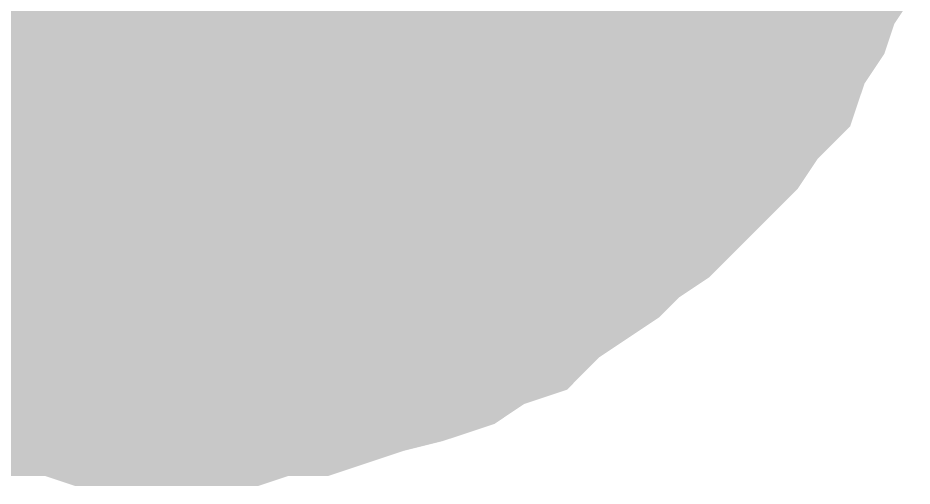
# Model space of a CAD drawing. Header units: inches. Extents: x 0 to 841, y 0 to 594.
# Drawn here: x 309.84 to 310.848, y 369.079 to 369.607 of the extents above; entities that cross this region are included whole.
import ezdxf

# ---------------------------------------------------------------- set-up
doc = ezdxf.new("R2010")
doc.units = ezdxf.units.IN
doc.layers.add('Sheet', color=255, linetype='Continuous')

msp = doc.modelspace()

# ---------------------------------------------------------------- linework, layer by layer
at = {"layer": 'Sheet'}
msp.add_lwpolyline([(309.746, 370, 0.508, 0.508, 1), (310.254, 370, 0.508, 0.508, 1)], format="xyseb", close=True, dxfattribs=at)
for points in [[(310.7375, 369.7677, 0.2997, 0.2997, 0), (310.7262, 369.734, 0.2997, 0.2997, 0), (310.715, 369.7003, 0.2997, 0.2997, 0), (310.6925, 369.6666, 0.2997, 0.2997, 0), (310.6813, 369.6329, 0.2997, 0.2997, 0), (310.6589, 369.5993, 0.2997, 0.2997, 0), (310.6476, 369.5656, 0.2997, 0.2997, 0), (310.6252, 369.5431, 0.2997, 0.2997, 0), (310.6027, 369.5094, 0.2997, 0.2997, 0), (310.569, 369.4757, 0.2997, 0.2997, 0), (310.5466, 369.4533, 0.2997, 0.2997, 0), (310.5241, 369.4308, 0.2997, 0.2997, 0), (310.4904, 369.4083, 0.2997, 0.2997, 0), (310.468, 369.3859, 0.2997, 0.2997, 0), (310.4343, 369.3634, 0.2997, 0.2997, 0), (310.4006, 369.341, 0.2997, 0.2997, 0), (310.3781, 369.3185, 0.2997, 0.2997, 0), (310.3445, 369.3073, 0.2997, 0.2997, 0), (310.3108, 369.2848, 0.2997, 0.2997, 0), (310.2771, 369.2736, 0.2997, 0.2997, 0), (310.2322, 369.2624, 0.2997, 0.2997, 0), (310.1985, 369.2511, 0.2997, 0.2997, 0), (310.1648, 369.2399, 0.2997, 0.2997, 0), (310.1199, 369.2399, 0.2997, 0.2997, 0), (310.0862, 369.2287, 0.2997, 0.2997, 0), (310.0525, 369.2287, 0.2997, 0.2997, 0), (310.0076, 369.2287, 0.2997, 0.2997, 0)], [(310.7375, 369.7677, 0.2997, 0.2997, 0), (310.7262, 369.734, 0.2997, 0.2997, 0), (310.715, 369.7003, 0.2997, 0.2997, 0), (310.6925, 369.6666, 0.2997, 0.2997, 0), (310.6813, 369.6329, 0.2997, 0.2997, 0), (310.6589, 369.5993, 0.2997, 0.2997, 0), (310.6476, 369.5656, 0.2997, 0.2997, 0), (310.6252, 369.5431, 0.2997, 0.2997, 0), (310.6027, 369.5094, 0.2997, 0.2997, 0), (310.569, 369.4757, 0.2997, 0.2997, 0), (310.5466, 369.4533, 0.2997, 0.2997, 0), (310.5241, 369.4308, 0.2997, 0.2997, 0), (310.4904, 369.4083, 0.2997, 0.2997, 0), (310.468, 369.3859, 0.2997, 0.2997, 0), (310.4343, 369.3634, 0.2997, 0.2997, 0), (310.4006, 369.341, 0.2997, 0.2997, 0), (310.3781, 369.3185, 0.2997, 0.2997, 0), (310.3445, 369.3073, 0.2997, 0.2997, 0), (310.3108, 369.2848, 0.2997, 0.2997, 0), (310.2771, 369.2736, 0.2997, 0.2997, 0), (310.2322, 369.2624, 0.2997, 0.2997, 0), (310.1985, 369.2511, 0.2997, 0.2997, 0), (310.1648, 369.2399, 0.2997, 0.2997, 0), (310.1199, 369.2399, 0.2997, 0.2997, 0), (310.0862, 369.2287, 0.2997, 0.2997, 0), (310.0525, 369.2287, 0.2997, 0.2997, 0), (310.0076, 369.2287, 0.2997, 0.2997, 0)], [(310.7375, 369.7677, 0.2997, 0.2997, 0), (310.7262, 369.734, 0.2997, 0.2997, 0), (310.715, 369.7003, 0.2997, 0.2997, 0), (310.6925, 369.6666, 0.2997, 0.2997, 0), (310.6813, 369.6329, 0.2997, 0.2997, 0), (310.6589, 369.5993, 0.2997, 0.2997, 0), (310.6476, 369.5656, 0.2997, 0.2997, 0), (310.6252, 369.5431, 0.2997, 0.2997, 0), (310.6027, 369.5094, 0.2997, 0.2997, 0), (310.569, 369.4757, 0.2997, 0.2997, 0), (310.5466, 369.4533, 0.2997, 0.2997, 0), (310.5241, 369.4308, 0.2997, 0.2997, 0), (310.4904, 369.4083, 0.2997, 0.2997, 0), (310.468, 369.3859, 0.2997, 0.2997, 0), (310.4343, 369.3634, 0.2997, 0.2997, 0), (310.4006, 369.341, 0.2997, 0.2997, 0), (310.3781, 369.3185, 0.2997, 0.2997, 0), (310.3445, 369.3073, 0.2997, 0.2997, 0), (310.3108, 369.2848, 0.2997, 0.2997, 0), (310.2771, 369.2736, 0.2997, 0.2997, 0), (310.2322, 369.2624, 0.2997, 0.2997, 0), (310.1985, 369.2511, 0.2997, 0.2997, 0), (310.1648, 369.2399, 0.2997, 0.2997, 0), (310.1199, 369.2399, 0.2997, 0.2997, 0), (310.0862, 369.2287, 0.2997, 0.2997, 0), (310.0525, 369.2287, 0.2997, 0.2997, 0), (310.0076, 369.2287, 0.2997, 0.2997, 0)], [(310.468, 369.7677, 0.2997, 0.2997, 0), (310.4567, 369.7452, 0.2997, 0.2997, 0), (310.4455, 369.734, 0.2997, 0.2997, 0), (310.4343, 369.7115, 0.2997, 0.2997, 0), (310.4231, 369.6891, 0.2997, 0.2997, 0), (310.4006, 369.6666, 0.2997, 0.2997, 0), (310.3894, 369.6554, 0.2997, 0.2997, 0), (310.3669, 369.6329, 0.2997, 0.2997, 0), (310.3557, 369.6217, 0.2997, 0.2997, 0), (310.3332, 369.5993, 0.2997, 0.2997, 0), (310.3108, 369.588, 0.2997, 0.2997, 0), (310.2995, 369.5768, 0.2997, 0.2997, 0), (310.2771, 369.5543, 0.2997, 0.2997, 0), (310.2546, 369.5431, 0.2997, 0.2997, 0), (310.2322, 369.5319, 0.2997, 0.2997, 0), (310.2097, 369.5319, 0.2997, 0.2997, 0), (310.1872, 369.5206, 0.2997, 0.2997, 0), (310.1648, 369.5094, 0.2997, 0.2997, 0), (310.1311, 369.4982, 0.2997, 0.2997, 0), (310.1086, 369.4982, 0.2997, 0.2997, 0), (310.0862, 369.4982, 0.2997, 0.2997, 0), (310.0637, 369.487, 0.2997, 0.2997, 0), (310.03, 369.487, 0.2997, 0.2997, 0), (310.0076, 369.487, 0.2997, 0.2997, 0)], [(310.468, 369.7677, 0.2997, 0.2997, 0), (310.4567, 369.7452, 0.2997, 0.2997, 0), (310.4455, 369.734, 0.2997, 0.2997, 0), (310.4343, 369.7115, 0.2997, 0.2997, 0), (310.4231, 369.6891, 0.2997, 0.2997, 0), (310.4006, 369.6666, 0.2997, 0.2997, 0), (310.3894, 369.6554, 0.2997, 0.2997, 0), (310.3669, 369.6329, 0.2997, 0.2997, 0), (310.3557, 369.6217, 0.2997, 0.2997, 0), (310.3332, 369.5993, 0.2997, 0.2997, 0), (310.3108, 369.588, 0.2997, 0.2997, 0), (310.2995, 369.5768, 0.2997, 0.2997, 0), (310.2771, 369.5543, 0.2997, 0.2997, 0), (310.2546, 369.5431, 0.2997, 0.2997, 0), (310.2322, 369.5319, 0.2997, 0.2997, 0), (310.2097, 369.5319, 0.2997, 0.2997, 0), (310.1872, 369.5206, 0.2997, 0.2997, 0), (310.1648, 369.5094, 0.2997, 0.2997, 0), (310.1311, 369.4982, 0.2997, 0.2997, 0), (310.1086, 369.4982, 0.2997, 0.2997, 0), (310.0862, 369.4982, 0.2997, 0.2997, 0), (310.0637, 369.487, 0.2997, 0.2997, 0), (310.03, 369.487, 0.2997, 0.2997, 0), (310.0076, 369.487, 0.2997, 0.2997, 0)], [(310.468, 369.7677, 0.2997, 0.2997, 0), (310.4567, 369.7452, 0.2997, 0.2997, 0), (310.4455, 369.734, 0.2997, 0.2997, 0), (310.4343, 369.7115, 0.2997, 0.2997, 0), (310.4231, 369.6891, 0.2997, 0.2997, 0), (310.4006, 369.6666, 0.2997, 0.2997, 0), (310.3894, 369.6554, 0.2997, 0.2997, 0), (310.3669, 369.6329, 0.2997, 0.2997, 0), (310.3557, 369.6217, 0.2997, 0.2997, 0), (310.3332, 369.5993, 0.2997, 0.2997, 0), (310.3108, 369.588, 0.2997, 0.2997, 0), (310.2995, 369.5768, 0.2997, 0.2997, 0), (310.2771, 369.5543, 0.2997, 0.2997, 0), (310.2546, 369.5431, 0.2997, 0.2997, 0), (310.2322, 369.5319, 0.2997, 0.2997, 0), (310.2097, 369.5319, 0.2997, 0.2997, 0), (310.1872, 369.5206, 0.2997, 0.2997, 0), (310.1648, 369.5094, 0.2997, 0.2997, 0), (310.1311, 369.4982, 0.2997, 0.2997, 0), (310.1086, 369.4982, 0.2997, 0.2997, 0), (310.0862, 369.4982, 0.2997, 0.2997, 0), (310.0637, 369.487, 0.2997, 0.2997, 0), (310.03, 369.487, 0.2997, 0.2997, 0), (310.0076, 369.487, 0.2997, 0.2997, 0)], [(310.0076, 369.487, 0.2997, 0.2997, 0), (309.9851, 369.487, 0.2997, 0.2997, 0), (309.9514, 369.487, 0.2997, 0.2997, 0), (309.929, 369.4982, 0.2997, 0.2997, 0), (309.9065, 369.4982, 0.2997, 0.2997, 0), (309.8841, 369.4982, 0.2997, 0.2997, 0), (309.8616, 369.5094, 0.2997, 0.2997, 0), (309.8279, 369.5206, 0.2997, 0.2997, 0), (309.8055, 369.5319, 0.2997, 0.2997, 0), (309.783, 369.5319, 0.2997, 0.2997, 0), (309.7605, 369.5431, 0.2997, 0.2997, 0), (309.7493, 369.5543, 0.2997, 0.2997, 0), (309.7269, 369.5768, 0.2997, 0.2997, 0), (309.7044, 369.588, 0.2997, 0.2997, 0), (309.6819, 369.5993, 0.2997, 0.2997, 0)], [(310.0076, 369.487, 0.2997, 0.2997, 0), (309.9851, 369.487, 0.2997, 0.2997, 0), (309.9514, 369.487, 0.2997, 0.2997, 0), (309.929, 369.4982, 0.2997, 0.2997, 0), (309.9065, 369.4982, 0.2997, 0.2997, 0), (309.8841, 369.4982, 0.2997, 0.2997, 0), (309.8616, 369.5094, 0.2997, 0.2997, 0), (309.8279, 369.5206, 0.2997, 0.2997, 0), (309.8055, 369.5319, 0.2997, 0.2997, 0), (309.783, 369.5319, 0.2997, 0.2997, 0), (309.7605, 369.5431, 0.2997, 0.2997, 0), (309.7493, 369.5543, 0.2997, 0.2997, 0), (309.7269, 369.5768, 0.2997, 0.2997, 0), (309.7044, 369.588, 0.2997, 0.2997, 0), (309.6819, 369.5993, 0.2997, 0.2997, 0)], [(310.0076, 369.487, 0.2997, 0.2997, 0), (309.9851, 369.487, 0.2997, 0.2997, 0), (309.9514, 369.487, 0.2997, 0.2997, 0), (309.929, 369.4982, 0.2997, 0.2997, 0), (309.9065, 369.4982, 0.2997, 0.2997, 0), (309.8841, 369.4982, 0.2997, 0.2997, 0), (309.8616, 369.5094, 0.2997, 0.2997, 0), (309.8279, 369.5206, 0.2997, 0.2997, 0), (309.8055, 369.5319, 0.2997, 0.2997, 0), (309.783, 369.5319, 0.2997, 0.2997, 0), (309.7605, 369.5431, 0.2997, 0.2997, 0), (309.7493, 369.5543, 0.2997, 0.2997, 0), (309.7269, 369.5768, 0.2997, 0.2997, 0), (309.7044, 369.588, 0.2997, 0.2997, 0), (309.6819, 369.5993, 0.2997, 0.2997, 0)], [(310.6925, 369.6666, 0.0991, 0.0991, 0), (310.6813, 369.6329, 0.0991, 0.0991, 0), (310.6589, 369.5993, 0.0991, 0.0991, 0), (310.6476, 369.5656, 0.0991, 0.0991, 0), (310.6252, 369.5431, 0.0991, 0.0991, 0), (310.6027, 369.5094, 0.0991, 0.0991, 0), (310.569, 369.4757, 0.0991, 0.0991, 0), (310.5466, 369.4533, 0.0991, 0.0991, 0), (310.5241, 369.4308, 0.0991, 0.0991, 0), (310.4904, 369.4083, 0.0991, 0.0991, 0), (310.468, 369.3859, 0.0991, 0.0991, 0), (310.4343, 369.3634, 0.0991, 0.0991, 0), (310.4006, 369.341, 0.0991, 0.0991, 0), (310.3781, 369.3185, 0.0991, 0.0991, 0), (310.3445, 369.3073, 0.0991, 0.0991, 0), (310.3108, 369.2848, 0.0991, 0.0991, 0), (310.2771, 369.2736, 0.0991, 0.0991, 0), (310.2322, 369.2624, 0.0991, 0.0991, 0), (310.1985, 369.2511, 0.0991, 0.0991, 0), (310.1648, 369.2399, 0.0991, 0.0991, 0), (310.1199, 369.2399, 0.0991, 0.0991, 0), (310.0862, 369.2287, 0.0991, 0.0991, 0), (310.0525, 369.2287, 0.0991, 0.0991, 0), (310.0076, 369.2287, 0.0991, 0.0991, 0)], [(310.6925, 369.6666, 0.0991, 0.0991, 0), (310.6813, 369.6329, 0.0991, 0.0991, 0), (310.6589, 369.5993, 0.0991, 0.0991, 0), (310.6476, 369.5656, 0.0991, 0.0991, 0), (310.6252, 369.5431, 0.0991, 0.0991, 0), (310.6027, 369.5094, 0.0991, 0.0991, 0), (310.569, 369.4757, 0.0991, 0.0991, 0), (310.5466, 369.4533, 0.0991, 0.0991, 0), (310.5241, 369.4308, 0.0991, 0.0991, 0), (310.4904, 369.4083, 0.0991, 0.0991, 0), (310.468, 369.3859, 0.0991, 0.0991, 0), (310.4343, 369.3634, 0.0991, 0.0991, 0), (310.4006, 369.341, 0.0991, 0.0991, 0), (310.3781, 369.3185, 0.0991, 0.0991, 0), (310.3445, 369.3073, 0.0991, 0.0991, 0), (310.3108, 369.2848, 0.0991, 0.0991, 0), (310.2771, 369.2736, 0.0991, 0.0991, 0), (310.2322, 369.2624, 0.0991, 0.0991, 0), (310.1985, 369.2511, 0.0991, 0.0991, 0), (310.1648, 369.2399, 0.0991, 0.0991, 0), (310.1199, 369.2399, 0.0991, 0.0991, 0), (310.0862, 369.2287, 0.0991, 0.0991, 0), (310.0525, 369.2287, 0.0991, 0.0991, 0), (310.0076, 369.2287, 0.0991, 0.0991, 0)], [(310.6925, 369.6666, 0.0991, 0.0991, 0), (310.6813, 369.6329, 0.0991, 0.0991, 0), (310.6589, 369.5993, 0.0991, 0.0991, 0), (310.6476, 369.5656, 0.0991, 0.0991, 0), (310.6252, 369.5431, 0.0991, 0.0991, 0), (310.6027, 369.5094, 0.0991, 0.0991, 0), (310.569, 369.4757, 0.0991, 0.0991, 0), (310.5466, 369.4533, 0.0991, 0.0991, 0), (310.5241, 369.4308, 0.0991, 0.0991, 0), (310.4904, 369.4083, 0.0991, 0.0991, 0), (310.468, 369.3859, 0.0991, 0.0991, 0), (310.4343, 369.3634, 0.0991, 0.0991, 0), (310.4006, 369.341, 0.0991, 0.0991, 0), (310.3781, 369.3185, 0.0991, 0.0991, 0), (310.3445, 369.3073, 0.0991, 0.0991, 0), (310.3108, 369.2848, 0.0991, 0.0991, 0), (310.2771, 369.2736, 0.0991, 0.0991, 0), (310.2322, 369.2624, 0.0991, 0.0991, 0), (310.1985, 369.2511, 0.0991, 0.0991, 0), (310.1648, 369.2399, 0.0991, 0.0991, 0), (310.1199, 369.2399, 0.0991, 0.0991, 0), (310.0862, 369.2287, 0.0991, 0.0991, 0), (310.0525, 369.2287, 0.0991, 0.0991, 0), (310.0076, 369.2287, 0.0991, 0.0991, 0)], [(310.4006, 369.6666, 0.0991, 0.0991, 0), (310.3894, 369.6554, 0.0991, 0.0991, 0), (310.3669, 369.6329, 0.0991, 0.0991, 0), (310.3557, 369.6217, 0.0991, 0.0991, 0), (310.3332, 369.5993, 0.0991, 0.0991, 0), (310.3108, 369.588, 0.0991, 0.0991, 0), (310.2995, 369.5768, 0.0991, 0.0991, 0), (310.2771, 369.5543, 0.0991, 0.0991, 0), (310.2546, 369.5431, 0.0991, 0.0991, 0), (310.2322, 369.5319, 0.0991, 0.0991, 0), (310.2097, 369.5319, 0.0991, 0.0991, 0), (310.1872, 369.5206, 0.0991, 0.0991, 0), (310.1648, 369.5094, 0.0991, 0.0991, 0), (310.1311, 369.4982, 0.0991, 0.0991, 0), (310.1086, 369.4982, 0.0991, 0.0991, 0), (310.0862, 369.4982, 0.0991, 0.0991, 0), (310.0637, 369.487, 0.0991, 0.0991, 0), (310.03, 369.487, 0.0991, 0.0991, 0), (310.0076, 369.487, 0.0991, 0.0991, 0)], [(310.4006, 369.6666, 0.0991, 0.0991, 0), (310.3894, 369.6554, 0.0991, 0.0991, 0), (310.3669, 369.6329, 0.0991, 0.0991, 0), (310.3557, 369.6217, 0.0991, 0.0991, 0), (310.3332, 369.5993, 0.0991, 0.0991, 0), (310.3108, 369.588, 0.0991, 0.0991, 0), (310.2995, 369.5768, 0.0991, 0.0991, 0), (310.2771, 369.5543, 0.0991, 0.0991, 0), (310.2546, 369.5431, 0.0991, 0.0991, 0), (310.2322, 369.5319, 0.0991, 0.0991, 0), (310.2097, 369.5319, 0.0991, 0.0991, 0), (310.1872, 369.5206, 0.0991, 0.0991, 0), (310.1648, 369.5094, 0.0991, 0.0991, 0), (310.1311, 369.4982, 0.0991, 0.0991, 0), (310.1086, 369.4982, 0.0991, 0.0991, 0), (310.0862, 369.4982, 0.0991, 0.0991, 0), (310.0637, 369.487, 0.0991, 0.0991, 0), (310.03, 369.487, 0.0991, 0.0991, 0), (310.0076, 369.487, 0.0991, 0.0991, 0)], [(310.4006, 369.6666, 0.0991, 0.0991, 0), (310.3894, 369.6554, 0.0991, 0.0991, 0), (310.3669, 369.6329, 0.0991, 0.0991, 0), (310.3557, 369.6217, 0.0991, 0.0991, 0), (310.3332, 369.5993, 0.0991, 0.0991, 0), (310.3108, 369.588, 0.0991, 0.0991, 0), (310.2995, 369.5768, 0.0991, 0.0991, 0), (310.2771, 369.5543, 0.0991, 0.0991, 0), (310.2546, 369.5431, 0.0991, 0.0991, 0), (310.2322, 369.5319, 0.0991, 0.0991, 0), (310.2097, 369.5319, 0.0991, 0.0991, 0), (310.1872, 369.5206, 0.0991, 0.0991, 0), (310.1648, 369.5094, 0.0991, 0.0991, 0), (310.1311, 369.4982, 0.0991, 0.0991, 0), (310.1086, 369.4982, 0.0991, 0.0991, 0), (310.0862, 369.4982, 0.0991, 0.0991, 0), (310.0637, 369.487, 0.0991, 0.0991, 0), (310.03, 369.487, 0.0991, 0.0991, 0), (310.0076, 369.487, 0.0991, 0.0991, 0)], [(310.0076, 369.487, 0.0991, 0.0991, 0), (309.9851, 369.487, 0.0991, 0.0991, 0), (309.9514, 369.487, 0.0991, 0.0991, 0), (309.929, 369.4982, 0.0991, 0.0991, 0), (309.9065, 369.4982, 0.0991, 0.0991, 0), (309.8841, 369.4982, 0.0991, 0.0991, 0), (309.8616, 369.5094, 0.0991, 0.0991, 0), (309.8279, 369.5206, 0.0991, 0.0991, 0), (309.8055, 369.5319, 0.0991, 0.0991, 0), (309.783, 369.5319, 0.0991, 0.0991, 0)], [(310.0076, 369.487, 0.0991, 0.0991, 0), (309.9851, 369.487, 0.0991, 0.0991, 0), (309.9514, 369.487, 0.0991, 0.0991, 0), (309.929, 369.4982, 0.0991, 0.0991, 0), (309.9065, 369.4982, 0.0991, 0.0991, 0), (309.8841, 369.4982, 0.0991, 0.0991, 0), (309.8616, 369.5094, 0.0991, 0.0991, 0), (309.8279, 369.5206, 0.0991, 0.0991, 0), (309.8055, 369.5319, 0.0991, 0.0991, 0), (309.783, 369.5319, 0.0991, 0.0991, 0)], [(310.0076, 369.487, 0.0991, 0.0991, 0), (309.9851, 369.487, 0.0991, 0.0991, 0), (309.9514, 369.487, 0.0991, 0.0991, 0), (309.929, 369.4982, 0.0991, 0.0991, 0), (309.9065, 369.4982, 0.0991, 0.0991, 0), (309.8841, 369.4982, 0.0991, 0.0991, 0), (309.8616, 369.5094, 0.0991, 0.0991, 0), (309.8279, 369.5206, 0.0991, 0.0991, 0), (309.8055, 369.5319, 0.0991, 0.0991, 0), (309.783, 369.5319, 0.0991, 0.0991, 0)], [(310.0076, 369.2287, 0.2997, 0.2997, 0), (309.9739, 369.2287, 0.2997, 0.2997, 0), (309.929, 369.2287, 0.2997, 0.2997, 0), (309.8953, 369.2399, 0.2997, 0.2997, 0), (309.8504, 369.2399, 0.2997, 0.2997, 0), (309.8167, 369.2511, 0.2997, 0.2997, 0), (309.783, 369.2624, 0.2997, 0.2997, 0), (309.7493, 369.2736, 0.2997, 0.2997, 0), (309.7156, 369.2848, 0.2997, 0.2997, 0), (309.6819, 369.3073, 0.2997, 0.2997, 0)], [(310.0076, 369.2287, 0.2997, 0.2997, 0), (309.9739, 369.2287, 0.2997, 0.2997, 0), (309.929, 369.2287, 0.2997, 0.2997, 0), (309.8953, 369.2399, 0.2997, 0.2997, 0), (309.8504, 369.2399, 0.2997, 0.2997, 0), (309.8167, 369.2511, 0.2997, 0.2997, 0), (309.783, 369.2624, 0.2997, 0.2997, 0), (309.7493, 369.2736, 0.2997, 0.2997, 0), (309.7156, 369.2848, 0.2997, 0.2997, 0), (309.6819, 369.3073, 0.2997, 0.2997, 0)], [(310.0076, 369.2287, 0.2997, 0.2997, 0), (309.9739, 369.2287, 0.2997, 0.2997, 0), (309.929, 369.2287, 0.2997, 0.2997, 0), (309.8953, 369.2399, 0.2997, 0.2997, 0), (309.8504, 369.2399, 0.2997, 0.2997, 0), (309.8167, 369.2511, 0.2997, 0.2997, 0), (309.783, 369.2624, 0.2997, 0.2997, 0), (309.7493, 369.2736, 0.2997, 0.2997, 0), (309.7156, 369.2848, 0.2997, 0.2997, 0), (309.6819, 369.3073, 0.2997, 0.2997, 0)], [(310.0076, 369.2287, 0.0991, 0.0991, 0), (309.9739, 369.2287, 0.0991, 0.0991, 0), (309.929, 369.2287, 0.0991, 0.0991, 0), (309.8953, 369.2399, 0.0991, 0.0991, 0), (309.8504, 369.2399, 0.0991, 0.0991, 0), (309.8167, 369.2511, 0.0991, 0.0991, 0), (309.783, 369.2624, 0.0991, 0.0991, 0)], [(310.0076, 369.2287, 0.0991, 0.0991, 0), (309.9739, 369.2287, 0.0991, 0.0991, 0), (309.929, 369.2287, 0.0991, 0.0991, 0), (309.8953, 369.2399, 0.0991, 0.0991, 0), (309.8504, 369.2399, 0.0991, 0.0991, 0), (309.8167, 369.2511, 0.0991, 0.0991, 0), (309.783, 369.2624, 0.0991, 0.0991, 0)], [(310.0076, 369.2287, 0.0991, 0.0991, 0), (309.9739, 369.2287, 0.0991, 0.0991, 0), (309.929, 369.2287, 0.0991, 0.0991, 0), (309.8953, 369.2399, 0.0991, 0.0991, 0), (309.8504, 369.2399, 0.0991, 0.0991, 0), (309.8167, 369.2511, 0.0991, 0.0991, 0), (309.783, 369.2624, 0.0991, 0.0991, 0)]]:
    msp.add_lwpolyline(points, format="xyseb", dxfattribs=at)

doc.saveas('drawing.dxf')
